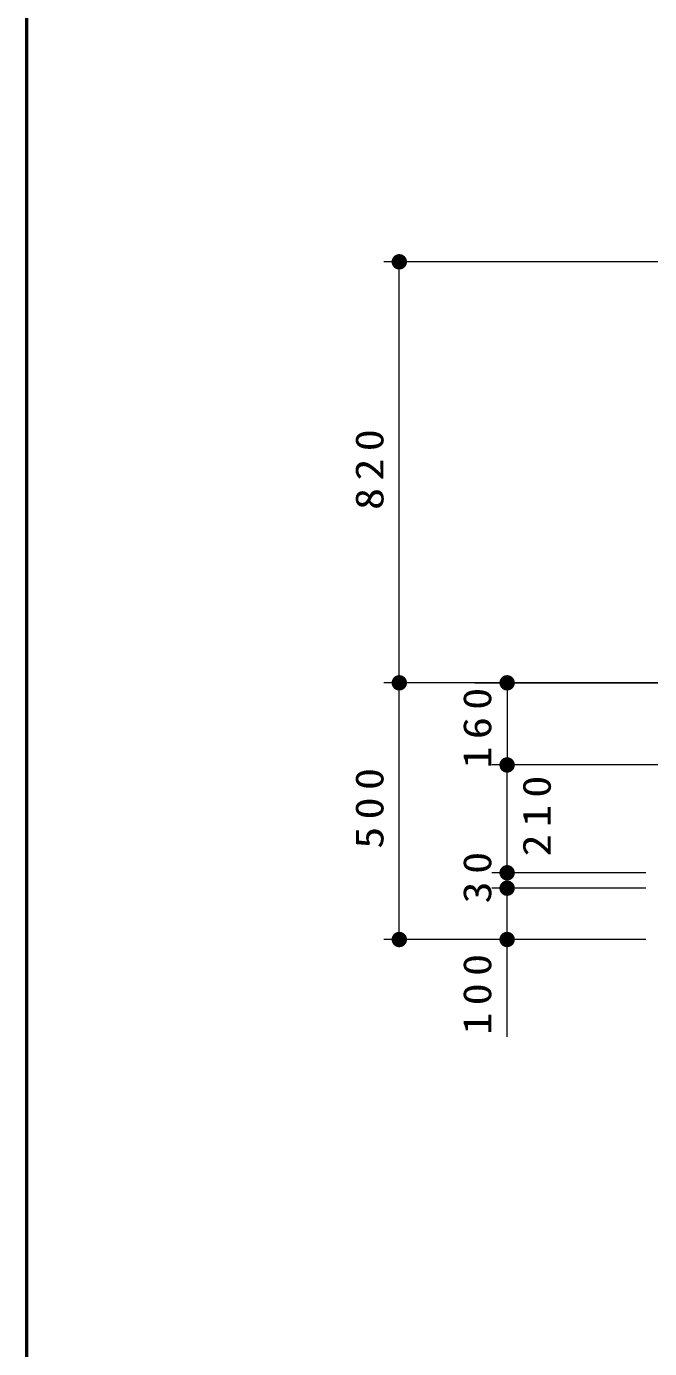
# Model space of a CAD drawing. Units: millimetres on the paper, scale 1:30. Extents: x -385 to 0, y 0 to 267.
# Drawn here: x -385 to -344.5, y 69.9 to 155.8 of the extents above; entities that cross this region are included whole.
import ezdxf

# ---------------------------------------------------------------- set-up
doc = ezdxf.new("R2010")
doc.units = ezdxf.units.MM
doc.layers.add('LY_1', color=7, linetype='Continuous', lineweight=13)
doc.styles.add('ＭＳ ゴシック', font='')
doc.styles.get('ＭＳ ゴシック').set_extended_font_data('MS Gothic')

# ---------------------------------------------------------------- blocks, each defined once
blk = doc.blocks.new('filled_dot')
at = {"color": 0, "linetype": 'Continuous', "lineweight": -2, "const_width": 1.25}
blk.add_lwpolyline([(-0.625, 0, 1), (0.625, 0, 1)], format="xyb", close=True, dxfattribs=at)

msp = doc.modelspace()

# ---------------------------------------------------------------- linework, layer by layer
at = {"layer": 'LY_1', "lineweight": 50}
msp.add_line((-385, 267), (-385, 0), dxfattribs=at)
at = {"layer": 'LY_1'}
for p, q in [((-324.106, 140.503), (-361.789, 140.503)), ((-360.789, 113.169), (-360.789, 140.503)), ((-349.355, 113.169), (-361.789, 113.169)), ((-354.628, 113.169), (-361.789, 113.169)), ((-360.789, 96.503), (-360.789, 113.169)), ((-353.789, 113.169), (-353.789, 107.836)), ((-342.789, 107.836), (-354.789, 107.836)), ((-353.789, 100.836), (-353.789, 107.836)), ((-344.789, 100.836), (-354.789, 100.836)), ((-353.789, 99.836), (-353.789, 100.836)), ((-344.789, 99.836), (-354.789, 99.836)), ((-353.789, 90.182), (-353.789, 99.836)), ((-344.789, 96.503), (-361.789, 96.503))]:
    msp.add_line(p, q, dxfattribs=at)
at = {"layer": 'LY_1', "lineweight": 25}
msp.add_line((-340.623, 113.169), (-355.895, 113.169), dxfattribs=at)

# ---------------------------------------------------------------- block references
at = {"layer": 'LY_1', "xscale": 0.4, "yscale": 0.4}
for p, rotation in [((-360.789, 140.503), 270), ((-360.789, 113.169), 90), ((-360.789, 113.169), 270), ((-353.789, 113.169), 270), ((-353.789, 107.836), 90), ((-353.789, 107.836), 270), ((-353.789, 100.836), 90), ((-353.789, 100.836), 270), ((-353.789, 99.836), 270), ((-360.789, 96.503), 90), ((-353.789, 96.503), 90)]:
    msp.add_blockref('filled_dot', p, dxfattribs=dict(at, rotation=rotation))

# ---------------------------------------------------------------- texts
at = {"layer": 'LY_1', "char_height": 1.833, "rotation": 90, "style": 'ＭＳ ゴシック'}
for s, insert, attachment_point in [('\\T1.33;\\W1.15;820', (-361.789, 127.251), 8), ('\\T1.33;\\W1.15;160', (-354.789, 110.464), 8), ('\\T1.33;\\W1.15;500', (-361.789, 105.253), 8), ('\\T1.33;\\W1.15;210', (-352.789, 104.757), 2), ('\\T1.34;\\W1.15;30', (-354.789, 100.764), 8), ('\\T1.33;\\W1.15;100', (-354.789, 93.182), 8)]:
    msp.add_mtext(s, dxfattribs=dict(at, insert=insert, attachment_point=attachment_point))

doc.saveas('drawing.dxf')
